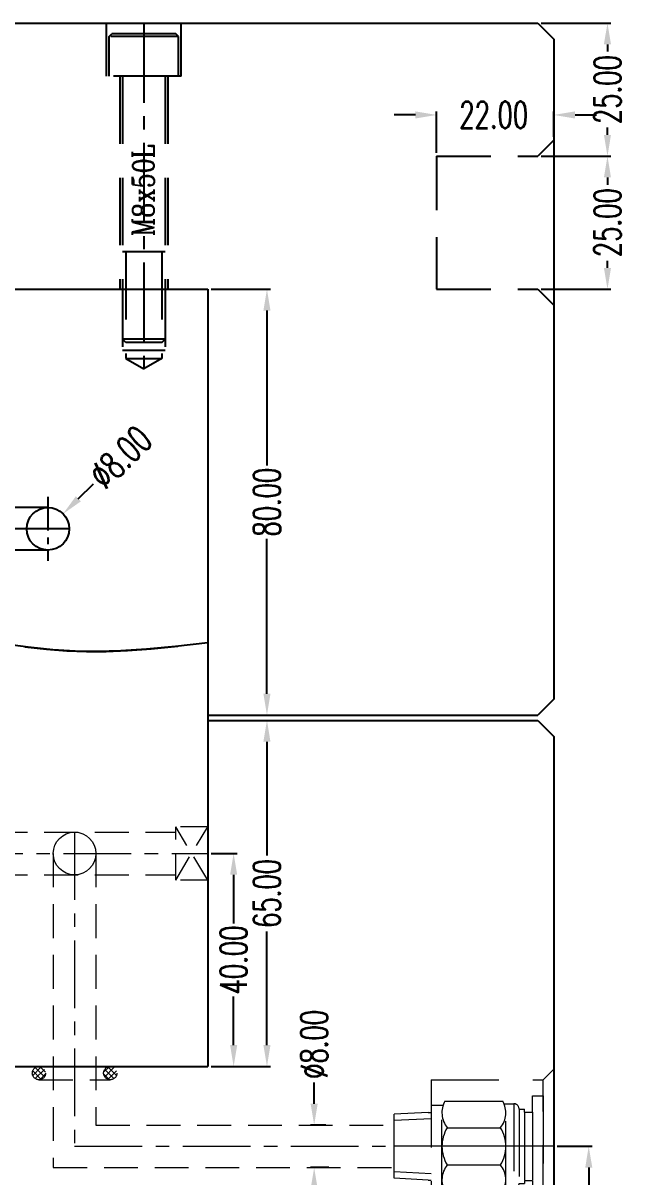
# Model space of a CAD drawing. Header units: inches. Extents: x 143011 to 144494, y -46023 to -44974.
# Drawn here: x 143835.9 to 143948.9, y -45807.6 to -45590.8 of the extents above; entities that cross this region are included whole.
import ezdxf

# ---------------------------------------------------------------- set-up
doc = ezdxf.new("R2010")
doc.units = ezdxf.units.IN
doc.header["$LTSCALE"] = 2
doc.header["$MEASUREMENT"] = 0
doc.header["$PDMODE"] = 3
doc.header["$PDSIZE"] = 0.3125
for name, pattern in [('CENTER', [50.8, 31.75, -6.35, 6.35, -6.35]), ('CENTER2', [1.125, 0.75, -0.125, 0.125, -0.125]), ('DASHED', [0.75, 0.5, -0.25]), ('HIDDEN', [9.525, 6.35, -3.175])]:
    doc.linetypes.add(name, pattern=pattern)
doc.layers.get('0').update_dxf_attribs({"linetype": 'CONTINUOUS'})
doc.layers.get('Defpoints').update_dxf_attribs({"linetype": 'CONTINUOUS'})
for name, color, linetype in [('5', 5, 'CONTINUOUS'), ('CAV-COR', 1, 'CONTINUOUS'), ('Layer3', 3, 'CONTINUOUS'), ('SCREW', 52, 'HIDDEN'), ('wr2', 41, 'DASHED'), ('WT', 4, 'CONTINUOUS')]:
    doc.layers.add(name, color=color, linetype=linetype)
doc.layers.add('dim', color=3, linetype='CONTINUOUS', lineweight=15)
doc.layers.add('WR', color=122, linetype='HIDDEN', lineweight=18)
doc.styles.add('ROMANC', font='romanc', dxfattribs={"width": 0.6, "height": 1})
doc.styles.get("Standard").update_dxf_attribs({"font": 'txt.shx', "width": 0.67})
doc.dimstyles.new('2.00', dxfattribs={"dimtxt": 5, "dimasz": 4, "dimexe": 0.666, "dimexo": 0.626, "dimgap": 1, "dimtad": 0, "dimzin": 0, "dimdsep": 46, "dimtxsty": 'Standard', "dimcen": 0.09, "dimclrd": 3, "dimclre": 3, "dimclrt": 7, "dimazin": 0, "dimtfac": 1, "dimtofl": 0, "dimtmove": 0, "dimatfit": 0, "dimfxl": 0, "dimtolj": 1, "dimtzin": 0, "dimarcsym": 0})

# ---------------------------------------------------------------- blocks, each defined once
blk = doc.blocks.new('*D34397')
at = {"layer": 'Defpoints', "color": 0}
for p in [(143932.58, -45615.81), (143945.67, -45615.81), (143932.58, -45640.81)]:
    blk.add_point(p, dxfattribs=at)
at = {"layer": 'dim', "color": 3, "linetype": 'ByBlock', "lineweight": -2}
for p, q in [((143933.2, -45615.81), (143946.33, -45615.81)), ((143945.67, -45619.81), (143945.67, -45621.17)), ((143945.67, -45636.81), (143945.67, -45635.45)), ((143933.2, -45640.81), (143946.33, -45640.81))]:
    blk.add_line(p, q, dxfattribs=at)
at = {"layer": 'dim', "color": 3, "linetype": 'ByBlock'}
for points in [[(143946.33, -45619.81), (143945, -45619.81), (143945.67, -45615.81)], [(143945, -45636.81), (143946.33, -45636.81), (143945.67, -45640.81)]]:
    blk.add_solid(points, dxfattribs=at)
at = {"layer": 'dim', "color": 7, "linetype": 'ByBlock', "insert": (143945.67, -45628.31), "char_height": 5, "attachment_point": 5, "rotation": 90}
blk.add_mtext('\\A1;25.00', dxfattribs=at)
blk = doc.blocks.new('*D34398')
at = {"layer": 'Defpoints', "color": 0}
for p in [(143935.58, -45608.07), (143935.58, -45612.81), (143913.58, -45615.81)]:
    blk.add_point(p, dxfattribs=at)
at = {"layer": 'dim', "color": 3, "linetype": 'ByBlock', "lineweight": -2}
for p, q in [((143909.58, -45608.07), (143905.58, -45608.07)), ((143913.58, -45615.19), (143913.58, -45607.4)), ((143935.58, -45612.19), (143935.58, -45607.4)), ((143939.58, -45608.07), (143943.58, -45608.07))]:
    blk.add_line(p, q, dxfattribs=at)
at = {"layer": 'dim', "color": 3, "linetype": 'ByBlock'}
for points in [[(143909.58, -45608.74), (143909.58, -45607.4), (143913.58, -45608.07)], [(143939.58, -45607.4), (143939.58, -45608.74), (143935.58, -45608.07)]]:
    blk.add_solid(points, dxfattribs=at)
at = {"layer": 'dim', "color": 7, "linetype": 'ByBlock', "insert": (143924.31, -45608.07), "char_height": 5, "attachment_point": 5}
blk.add_mtext('\\A1;22.00', dxfattribs=at)
blk = doc.blocks.new('*D34401')
at = {"layer": 'Defpoints', "color": 0}
for p in [(143870.58, -45721.81), (143881.71, -45721.81), (143870.58, -45786.81)]:
    blk.add_point(p, dxfattribs=at)
at = {"layer": 'dim', "color": 3, "linetype": 'ByBlock', "lineweight": -2}
for p, q in [((143871.2, -45721.81), (143882.37, -45721.81)), ((143881.71, -45725.81), (143881.71, -45747.17)), ((143881.71, -45782.81), (143881.71, -45761.45)), ((143871.2, -45786.81), (143882.37, -45786.81))]:
    blk.add_line(p, q, dxfattribs=at)
at = {"layer": 'dim', "color": 3, "linetype": 'ByBlock'}
for points in [[(143882.37, -45725.81), (143881.04, -45725.81), (143881.71, -45721.81)], [(143881.04, -45782.81), (143882.37, -45782.81), (143881.71, -45786.81)]]:
    blk.add_solid(points, dxfattribs=at)
at = {"layer": 'dim', "color": 7, "linetype": 'ByBlock', "insert": (143881.71, -45754.31), "char_height": 5, "attachment_point": 5, "rotation": 90}
blk.add_mtext('\\A1;65.00', dxfattribs=at)
blk = doc.blocks.new('*D34402')
at = {"layer": 'Defpoints', "color": 0}
for p in [(143870.58, -45640.81), (143881.71, -45640.81), (143870.58, -45720.81)]:
    blk.add_point(p, dxfattribs=at)
at = {"layer": 'dim', "color": 3, "linetype": 'ByBlock', "lineweight": -2}
for p, q in [((143871.2, -45640.81), (143882.37, -45640.81)), ((143881.71, -45644.81), (143881.71, -45673.95)), ((143881.71, -45716.81), (143881.71, -45687.67)), ((143871.2, -45720.81), (143882.37, -45720.81))]:
    blk.add_line(p, q, dxfattribs=at)
at = {"layer": 'dim', "color": 3, "linetype": 'ByBlock'}
for points in [[(143882.37, -45644.81), (143881.04, -45644.81), (143881.71, -45640.81)], [(143881.04, -45716.81), (143882.37, -45716.81), (143881.71, -45720.81)]]:
    blk.add_solid(points, dxfattribs=at)
at = {"layer": 'dim', "color": 7, "linetype": 'ByBlock', "insert": (143881.71, -45680.81), "char_height": 5, "attachment_point": 5, "rotation": 90}
blk.add_mtext('\\A1;80.00', dxfattribs=at)
blk = doc.blocks.new('*D34406')
at = {"layer": 'Defpoints', "color": 0}
for p in [(143932.58, -45590.81), (143945.67, -45590.81), (143932.58, -45615.81)]:
    blk.add_point(p, dxfattribs=at)
at = {"layer": 'dim', "color": 3, "linetype": 'ByBlock', "lineweight": -2}
for p, q in [((143933.2, -45590.81), (143946.33, -45590.81)), ((143945.67, -45594.81), (143945.67, -45596.17)), ((143945.67, -45611.81), (143945.67, -45610.45)), ((143933.2, -45615.81), (143946.33, -45615.81))]:
    blk.add_line(p, q, dxfattribs=at)
at = {"layer": 'dim', "color": 3, "linetype": 'ByBlock'}
for points in [[(143946.33, -45594.81), (143945, -45594.81), (143945.67, -45590.81)], [(143945, -45611.81), (143946.33, -45611.81), (143945.67, -45615.81)]]:
    blk.add_solid(points, dxfattribs=at)
at = {"layer": 'dim', "color": 7, "linetype": 'ByBlock', "insert": (143945.67, -45603.31), "char_height": 5, "attachment_point": 5, "rotation": 90}
blk.add_mtext('\\A1;25.00', dxfattribs=at)
blk = doc.blocks.new('*D37738')
at = {"layer": 'Defpoints', "color": 0}
for p in [(143843.42, -45683), (143837.73, -45688.62)]:
    blk.add_point(p, dxfattribs=at)
at = {"layer": 'dim', "color": 3, "linetype": 'ByBlock', "lineweight": -2}
for p, q in [((143846.27, -45680.19), (143849.12, -45677.39)), ((143840.49, -45685.81), (143840.67, -45685.81)), ((143840.58, -45685.9), (143840.58, -45685.72))]:
    blk.add_line(p, q, dxfattribs=at)
at = {"layer": 'dim', "color": 3, "linetype": 'ByBlock'}
blk.add_solid([(143845.8, -45679.72), (143846.74, -45680.67), (143843.42, -45683)], dxfattribs=at)
at = {"layer": 'dim', "color": 7, "linetype": 'ByBlock', "insert": (143854.2, -45672.37), "char_height": 5, "attachment_point": 5, "rotation": 44.6084}
blk.add_mtext('\\A1;%%c8.00', dxfattribs=at)
blk = doc.blocks.new('*X37635')
at = {"color": 0}
for p, q in [((-7.86, -0.44), (-6.25, 1.17)), ((-6.25, -1.17), (-7.86, 0.44)), ((-5.66, -0.71), (-7.4, 1.03)), ((-7.4, -1.03), (-5.66, 0.71)), ((-5.45, 0.15), (-6.54, 1.24)), ((5.45, 0.15), (6.54, 1.24)), ((5.66, -0.71), (7.4, 1.03)), ((7.4, -1.03), (5.66, 0.71)), ((7.86, -0.44), (6.25, 1.17)), ((6.25, -1.17), (7.86, 0.44)), ((-6.54, -1.24), (-5.45, -0.15)), ((6.54, -1.24), (5.45, -0.15))]:
    blk.add_line(p, q, dxfattribs=at)
blk = doc.blocks.new('*D37759')
at = {"layer": 'Defpoints', "color": 0}
for p in [(143870.58, -45746.81), (143875.45, -45746.81), (143870.58, -45786.81)]:
    blk.add_point(p, dxfattribs=at)
at = {"layer": 'dim', "color": 3, "linetype": 'ByBlock', "lineweight": -2}
for p, q in [((143871.2, -45746.81), (143876.12, -45746.81)), ((143875.45, -45750.81), (143875.45, -45759.95)), ((143875.45, -45782.81), (143875.45, -45773.67)), ((143871.2, -45786.81), (143876.12, -45786.81))]:
    blk.add_line(p, q, dxfattribs=at)
at = {"layer": 'dim', "color": 3, "linetype": 'ByBlock'}
for points in [[(143876.12, -45750.81), (143874.79, -45750.81), (143875.45, -45746.81)], [(143874.79, -45782.81), (143876.12, -45782.81), (143875.45, -45786.81)]]:
    blk.add_solid(points, dxfattribs=at)
at = {"layer": 'dim', "color": 7, "linetype": 'ByBlock', "insert": (143875.45, -45766.81), "char_height": 5, "attachment_point": 5, "rotation": 90}
blk.add_mtext('\\A1;40.00', dxfattribs=at)
blk = doc.blocks.new('*D37760')
at = {"layer": 'Defpoints', "color": 0}
for p in [(143935.58, -45801.81), (143942.15, -45801.81), (143932.58, -45841.81)]:
    blk.add_point(p, dxfattribs=at)
at = {"layer": 'dim', "color": 3, "linetype": 'ByBlock', "lineweight": -2}
for p, q in [((143936.2, -45801.81), (143942.82, -45801.81)), ((143942.15, -45805.81), (143942.15, -45814.95)), ((143942.15, -45837.81), (143942.15, -45828.67)), ((143933.2, -45841.81), (143942.82, -45841.81))]:
    blk.add_line(p, q, dxfattribs=at)
at = {"layer": 'dim', "color": 3, "linetype": 'ByBlock'}
for points in [[(143942.82, -45805.81), (143941.49, -45805.81), (143942.15, -45801.81)], [(143941.49, -45837.81), (143942.82, -45837.81), (143942.15, -45841.81)]]:
    blk.add_solid(points, dxfattribs=at)
at = {"layer": 'dim', "color": 7, "linetype": 'ByBlock', "insert": (143942.15, -45821.81), "char_height": 5, "attachment_point": 5, "rotation": 90}
blk.add_mtext('\\A1;40.00', dxfattribs=at)
blk = doc.blocks.new('*D37761')
at = {"layer": 'Defpoints', "color": 0}
for p in [(143890.58, -45797.81), (143893.36, -45797.81), (143893.98, -45805.81)]:
    blk.add_point(p, dxfattribs=at)
at = {"layer": 'dim', "color": 3, "linetype": 'ByBlock', "lineweight": -2}
for p, q in [((143890.58, -45793.81), (143890.58, -45789.81)), ((143892.74, -45797.81), (143889.91, -45797.81)), ((143893.35, -45805.81), (143889.91, -45805.81)), ((143890.58, -45809.81), (143890.58, -45813.81))]:
    blk.add_line(p, q, dxfattribs=at)
at = {"layer": 'dim', "color": 3, "linetype": 'ByBlock'}
for points in [[(143889.91, -45793.81), (143891.24, -45793.81), (143890.58, -45797.81)], [(143891.24, -45809.81), (143889.91, -45809.81), (143890.58, -45805.81)]]:
    blk.add_solid(points, dxfattribs=at)
at = {"layer": 'dim', "color": 7, "linetype": 'ByBlock', "insert": (143890.58, -45782.67), "char_height": 5, "attachment_point": 5, "rotation": 90}
blk.add_mtext('%%c8.00', dxfattribs=at)
blk = doc.blocks.new('20150129.111502')
at = {"layer": '5', "color": 122, "linetype": 'HIDDEN', "lineweight": 0}
for p, q in [((0, 14.5), (0, -14.5)), ((2, 12.5), (0, 14.5)), ((2, 12.5), (2, -12.5)), ((23, 12.5), (2, 12.5)), ((23, -12.5), (23, 12.5)), ((2, -9.5), (2, 9.5)), ((4.01, 9.5), (2, 9.5)), ((4.01, 6.4), (4.01, 9.5)), ((5.51, 6.4), (5.51, 7)), ((6.51, 7), (5.51, 7)), ((5.51, 6.4), (5.51, 7)), ((6.51, -7), (6.51, 7)), ((7.51, -8), (7.51, 8)), ((9.33, 8), (7.51, 8)), ((9, 8), (9, -8)), ((20.43, 8.5), (9.57, 8.5)), ((23, 7.75), (20.77, 7.75)), ((21, 7.75), (21, -7.75)), ((4.01, -6.4), (4.01, 6.4)), ((5.51, 6.4), (4.01, 6.4)), ((5.51, -6.4), (5.51, 6.4)), ((23.56, 6.35), (23, 6.35)), ((23, 5.19), (30, 4.82)), ((23.56, 6.35), (30, 6.01)), ((30, 6.01), (30, -6.01)), ((20.01, 3.5), (9.99, 3.5)), ((20.01, -3.5), (9.99, -3.5)), ((5.51, -6.4), (4.01, -6.4)), ((4.01, -6.4), (4.01, -9.5)), ((5.51, -6.4), (5.51, -7)), ((5.51, -6.4), (5.51, -7)), ((23, -5.19), (30, -4.82)), ((23.56, -6.35), (23, -6.35)), ((23.56, -6.35), (30, -6.01)), ((6.51, -7), (5.51, -7)), ((9.33, -8), (7.51, -8)), ((20.43, -8.5), (9.57, -8.5)), ((23, -7.75), (20.77, -7.75)), ((4.01, -9.5), (2, -9.5)), ((2, -12.5), (0, -14.5)), ((23, -12.5), (2, -12.5))]:
    blk.add_line(p, q, dxfattribs=at)
at = {"layer": '5', "color": 122, "linetype": 'CENTER', "lineweight": 0, "ltscale": 0.5}
blk.add_line((0, 0), (30, 0), dxfattribs=at)
at = {"layer": '5', "color": 122, "linetype": 'HIDDEN', "lineweight": 0}
for centre, radius, start, end in [((7.51, 7), 1, 90, 180), ((13.47, 6.32), 4.47, 150.752, 219.0183), ((16.53, 6.32), 4.47, 320.9817, 29.248), ((15.66, 0), 6.66, 148.3016, 211.6984), ((14.34, 0), 6.66, 328.3016, 31.6984), ((13.47, -6.32), 4.47, 140.9817, 209.248), ((16.53, -6.32), 4.47, 330.752, 39.0183), ((7.51, -7), 1, 180, 270)]:
    blk.add_arc(centre, radius, start, end, dxfattribs=at)

msp = doc.modelspace()

# ---------------------------------------------------------------- linework, layer by layer
at = {"linetype": 'Continuous'}
for p, q in [((143638.577, -45590.812), (143932.577, -45590.812)), ((143932.577, -45590.812), (143935.577, -45593.812)), ((143935.577, -45593.812), (143935.577, -45717.812)), ((143935.577, -45717.812), (143932.577, -45720.812)), ((143870.577, -45720.812), (143932.577, -45720.812)), ((143870.577, -45721.812), (143932.577, -45721.812)), ((143932.577, -45721.812), (143935.577, -45724.812)), ((143935.577, -45724.812), (143935.577, -45838.812))]:
    msp.add_line(p, q, dxfattribs=at)
at = {"linetype": 'HIDDEN'}
for p, q in [((143851.577, -45600.812), (143851.577, -45590.812)), ((143865.577, -45600.812), (143865.577, -45590.812)), ((143865.577, -45600.812), (143851.577, -45600.812)), ((143854.077, -45600.812), (143854.077, -45640.812)), ((143863.077, -45600.812), (143863.077, -45640.812))]:
    msp.add_line(p, q, dxfattribs=at)
at = {"color": 8, "linetype": 'HIDDEN', "ltscale": 0.8}
for p, q in [((143935.577, -45612.812), (143932.577, -45615.812)), ((143913.577, -45615.812), (143932.577, -45615.812)), ((143913.577, -45615.812), (143913.577, -45640.812)), ((143913.577, -45640.812), (143932.577, -45640.812)), ((143932.577, -45640.812), (143935.577, -45643.812))]:
    msp.add_line(p, q, dxfattribs=at)
at = {"layer": 'CAV-COR'}
for p, q in [((143700.577, -45640.812), (143870.577, -45640.812)), ((143870.577, -45640.812), (143870.577, -45786.812)), ((143859.94, -45708.351), (143864.964, -45707.861)), ((143700.577, -45786.812), (143870.577, -45786.812))]:
    msp.add_line(p, q, dxfattribs=at)
for points in [[(143870.577, -45707.207), (143864.514, -45707.909), (143859.094, -45708.423), (143854.24, -45708.745), (143849.851, -45708.875), (143845.695, -45708.817), (143841.46, -45708.552), (143836.869, -45708.053), (143831.62, -45707.38)], [(143836.225, -45707.972), (143840.324, -45708.445), (143844.121, -45708.743), (143847.793, -45708.87), (143851.515, -45708.847), (143855.494, -45708.678), (143859.94, -45708.351)]]:
    msp.add_lwpolyline(points, dxfattribs=at)
at = {"layer": 'SCREW', "linetype": 'CENTER2', "ltscale": 10}
msp.add_line((143858.577, -45590.812), (143858.577, -45655.761), dxfattribs=at)
at = {"layer": 'SCREW'}
for p, q in [((143852.077, -45593.312), (143852.577, -45592.812)), ((143865.077, -45593.312), (143852.077, -45593.312)), ((143852.077, -45600.812), (143852.077, -45593.312)), ((143864.577, -45592.812), (143852.577, -45592.812)), ((143865.077, -45593.312), (143864.577, -45592.812)), ((143865.077, -45600.812), (143865.077, -45593.312)), ((143854.577, -45600.812), (143854.577, -45652.312)), ((143862.577, -45600.812), (143862.577, -45652.312)), ((143862.577, -45633.812), (143854.577, -45633.812)), ((143855.202, -45633.812), (143855.202, -45653.812)), ((143861.952, -45633.812), (143861.952, -45653.812)), ((143862.577, -45650.187), (143854.577, -45650.187)), ((143855.202, -45650.812), (143854.577, -45650.187)), ((143861.952, -45650.812), (143855.202, -45650.812)), ((143861.952, -45650.812), (143862.577, -45650.187)), ((143862.577, -45652.312), (143854.577, -45652.312)), ((143855.202, -45653.812), (143858.577, -45655.761)), ((143855.202, -45653.812), (143861.952, -45653.812)), ((143861.952, -45653.812), (143858.577, -45655.761))]:
    msp.add_line(p, q, dxfattribs=at)
at = {"layer": 'WR', "linetype": 'HIDDEN', "ltscale": 0.5}
for p, q in [((143725.577, -45742.812), (143864.577, -45742.812)), ((143841.577, -45746.812), (143841.577, -45805.812)), ((143849.577, -45746.812), (143849.577, -45797.812)), ((143725.577, -45750.812), (143864.577, -45750.812)), ((143838.887, -45786.812), (143852.267, -45786.812)), ((143838.887, -45789.312), (143852.267, -45789.312)), ((143849.577, -45797.812), (143905.577, -45797.812)), ((143841.577, -45805.812), (143905.577, -45805.812))]:
    msp.add_line(p, q, dxfattribs=at)
at = {"layer": 'WR', "linetype": 'CENTER', "ltscale": 0.2}
for p, q in [((143845.577, -45742.812), (143845.577, -45801.812)), ((143721.577, -45746.812), (143870.577, -45746.812)), ((143845.577, -45801.812), (143905.577, -45801.812))]:
    msp.add_line(p, q, dxfattribs=at)
at = {"layer": 'WR', "linetype": 'HIDDEN', "ltscale": 0.4}
for p, q in [((143864.577, -45751.812), (143864.577, -45741.812)), ((143864.577, -45751.812), (143870.577, -45741.812)), ((143870.577, -45751.812), (143864.577, -45741.812)), ((143870.577, -45741.812), (143864.577, -45741.812)), ((143870.577, -45751.812), (143870.577, -45741.812)), ((143870.577, -45751.812), (143864.577, -45751.812))]:
    msp.add_line(p, q, dxfattribs=at)
at = {"layer": 'WR', "linetype": 'Continuous', "ltscale": 0.5}
msp.add_circle((143845.577, -45746.812), 4, dxfattribs=at)
at = {"layer": 'WR', "linetype": 'HIDDEN', "ltscale": 0.5}
for centre in [(143838.887, -45788.062), (143852.267, -45788.062)]:
    msp.add_circle(centre, 1.25, dxfattribs=at)
at = {"layer": 'wr2', "linetype": 'CENTER', "ltscale": 0.1}
msp.add_line((143840.577, -45679.812), (143840.577, -45691.812), dxfattribs=at)
at = {"layer": 'wr2', "linetype": 'HIDDEN', "ltscale": 0.5}
for p, q in [((143840.577, -45681.812), (143706.577, -45681.812)), ((143840.577, -45689.812), (143706.577, -45689.812))]:
    msp.add_line(p, q, dxfattribs=at)
at = {"layer": 'wr2', "linetype": 'CENTER', "ltscale": 0.2}
msp.add_line((143844.577, -45685.812), (143700.577, -45685.812), dxfattribs=at)
at = {"layer": 'wr2', "linetype": 'ByBlock'}
msp.add_circle((143840.577, -45685.812), 4, dxfattribs=at)

# ---------------------------------------------------------------- block references
at = {"layer": 'WR', "linetype": 'HIDDEN', "ltscale": 0.5, "xscale": -1, "rotation": 180}
msp.add_blockref('*X37635', (143845.577, -45788.062), dxfattribs=at)
at = {"layer": 'WT', "linetype": 'ByBlock', "rotation": -180}
msp.add_blockref('20150129.111502', (143935.577, -45801.812), dxfattribs=at)

# ---------------------------------------------------------------- texts
at = {"layer": 'Layer3', "style": 'ROMANC', "width": 0.8}
msp.add_text('M8x50L', height=4.0648, rotation=810, dxfattribs=at).set_placement((143860.545, -45630.864))

# ---------------------------------------------------------------- dimensions: what is measured, and where the dimension line sits
at = {"layer": 'dim', "linetype": 'ByBlock'}
for base, p1, p2, picture, middle in [((143945.667, -45590.812), (143932.577, -45615.812), (143932.577, -45590.812), '*D34406', (143945.667, -45603.312)), ((143945.667, -45615.812), (143932.577, -45640.812), (143932.577, -45615.812), '*D34397', (143945.667, -45628.312)), ((143881.705, -45640.812), (143870.577, -45720.812), (143870.577, -45640.812), '*D34402', (143881.705, -45680.812)), ((143881.705, -45721.812), (143870.577, -45786.812), (143870.577, -45721.812), '*D34401', (143881.705, -45754.312)), ((143875.453, -45746.812), (143870.577, -45786.812), (143870.577, -45746.812), '*D37759', (143875.453, -45766.812)), ((143942.154, -45801.812), (143932.577, -45841.812), (143935.577, -45801.812), '*D37760', (143942.154, -45821.812))]:
    dim = msp.add_linear_dim(base=base, p1=p1, p2=p2, angle=90, dimstyle='2.00', dxfattribs=at)
    dim.commit()
    dim.dimension.update_dxf_attribs({"geometry": picture, "text_midpoint": middle})
dim = msp.add_linear_dim(base=(143935.577, -45608.069), p1=(143913.577, -45615.812), p2=(143935.577, -45612.812), dimstyle='2.00', dxfattribs=at)
dim.commit()
dim.dimension.update_dxf_attribs({"geometry": '*D34398', "text_midpoint": (143924.314, -45608.069), "dimtype": 160})
dim = msp.add_diameter_dim_2p(p1=(143837.729, -45688.621), p2=(143843.424, -45683.003), dimstyle='2.00', dxfattribs=at)
dim.commit()
dim.dimension.update_dxf_attribs({"geometry": '*D37738', "text_midpoint": (143854.204, -45672.37)})
dim = msp.add_linear_dim(base=(143890.577, -45797.812), p1=(143893.977, -45805.812), p2=(143893.364, -45797.812), angle=90, text='%%c<>', dimstyle='2.00', dxfattribs=at)
dim.commit()
dim.dimension.update_dxf_attribs({"geometry": '*D37761', "text_midpoint": (143890.577, -45782.671)})

doc.saveas('drawing.dxf')
